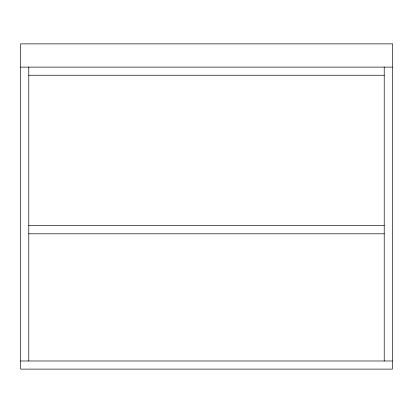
<?xml version="1.0" encoding="UTF-8"?>
<svg xmlns="http://www.w3.org/2000/svg" width="413" height="413" viewBox="0 0 413 413"><rect width="100%" height="100%" fill="white"/><g stroke="black" fill="none" stroke-linecap="round" stroke-linejoin="round"><path stroke-width="0.62" d="M20.65 67.112L392.35 67.112M28.781 75.243L384.219 75.243M28.781 225.663L384.219 225.663M28.781 233.794L384.219 233.794M20.65 360.988L392.35 360.988M384.219 67.112L384.219 360.988M28.781 67.112L28.781 360.988M392.35 43.881L20.65 43.881L20.65 369.119L392.35 369.119L392.35 43.881"/></g></svg>
